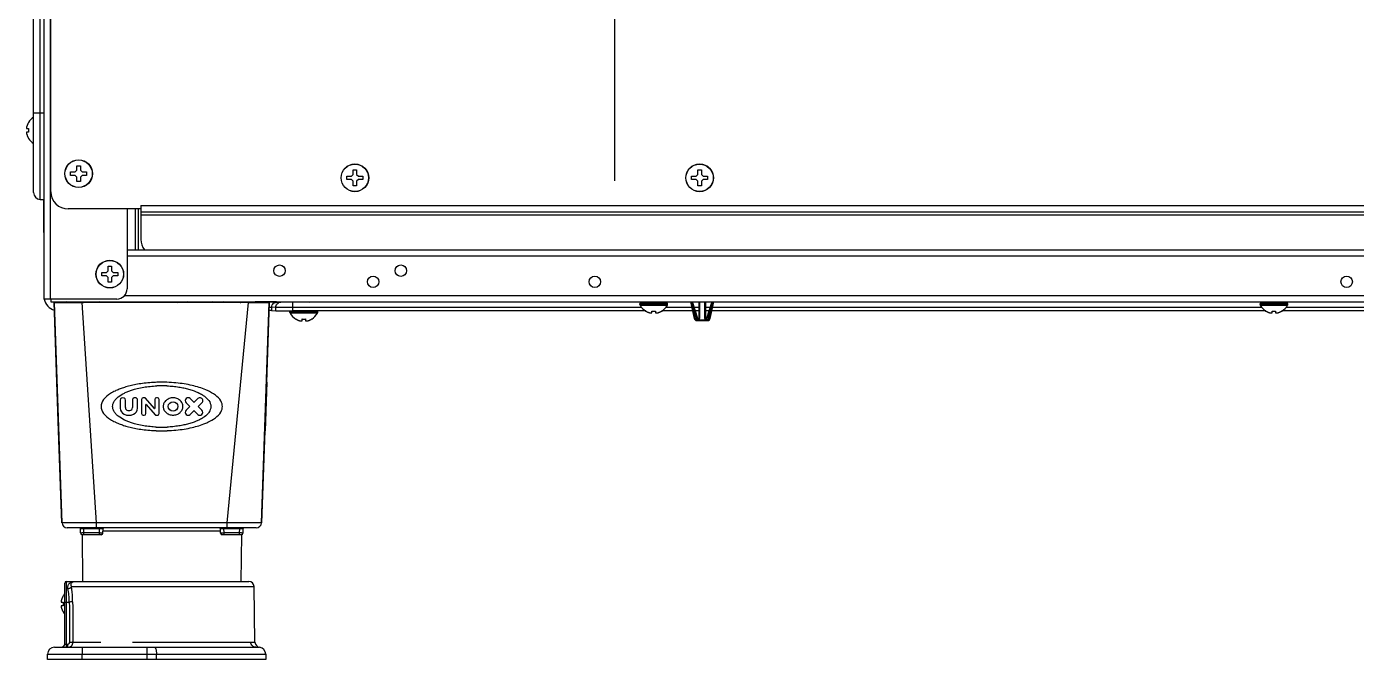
# Model space of a CAD drawing. Header units: millimetres. Extents: x -1538 to 3410, y -1646 to 2016.
# Drawn here: x 2506.9 to 2890.7, y -329.1 to -146.5 of the extents above; entities that cross this region are included whole.
import ezdxf

# ---------------------------------------------------------------- set-up
doc = ezdxf.new("R2010")
doc.units = ezdxf.units.MM
doc.header["$LTSCALE"] = 23.1
doc.layers.get('0').update_dxf_attribs({"linetype": 'CONTINUOUS'})

msp = doc.modelspace()

# ---------------------------------------------------------------- linework, layer by layer
at = {"linetype": 'Continuous'}
for p, q in [((2513.71, 574.36), (2513.71, -225.14)), ((2511.91, 565.09), (2511.91, -225.14)), ((2513.91, -194.14), (2513.91, -4.64)), ((2510.8, -196.39), (2510.8, -41.5)), ((2508.91, -194.39), (2508.91, -43.5)), ((2511.91, -171.44), (2508.91, -171.44)), ((2506.91, -175.94), (2507.46, -175.94)), ((2507.43, -174.14), (2507.46, -174.14)), ((2507.46, -176.94), (2506.91, -176.94)), ((2507.46, -178.74), (2507.43, -178.74)), ((2520.91, -188.44), (2521.41, -187.94)), ((2521.41, -187.94), (2521.41, -186.64)), ((2521.41, -186.64), (2522.41, -186.64)), ((2522.41, -186.64), (2522.41, -187.94)), ((2522.41, -187.94), (2522.91, -188.44)), ((2601.16, -189.14), (2601.16, -187.84)), ((2601.16, -187.84), (2602.16, -187.84)), ((2602.16, -187.84), (2602.16, -189.14)), ((2700.66, -187.84), (2701.66, -187.84)), ((2700.66, -189.14), (2700.66, -187.84)), ((2701.66, -187.84), (2701.66, -189.14)), ((2519.61, -189.44), (2519.61, -188.44)), ((2519.61, -188.44), (2520.91, -188.44)), ((2520.91, -189.44), (2519.61, -189.44)), ((2521.41, -189.94), (2520.91, -189.44)), ((2521.41, -191.24), (2521.41, -189.94)), ((2522.41, -191.24), (2521.41, -191.24)), ((2522.91, -189.44), (2522.41, -189.94)), ((2522.41, -189.94), (2522.41, -191.24)), ((2522.91, -188.44), (2524.21, -188.44)), ((2524.21, -189.44), (2522.91, -189.44)), ((2524.21, -188.44), (2524.21, -189.44)), ((2599.36, -190.64), (2599.36, -189.64)), ((2599.36, -189.64), (2600.66, -189.64)), ((2600.66, -190.64), (2599.36, -190.64)), ((2600.66, -189.64), (2601.16, -189.14)), ((2601.16, -191.14), (2600.66, -190.64)), ((2601.16, -192.44), (2601.16, -191.14)), ((2602.16, -189.14), (2602.66, -189.64)), ((2602.66, -190.64), (2602.16, -191.14)), ((2602.16, -191.14), (2602.16, -192.44)), ((2602.66, -189.64), (2603.96, -189.64)), ((2603.96, -190.64), (2602.66, -190.64)), ((2603.96, -189.64), (2603.96, -190.64)), ((2698.86, -189.64), (2700.16, -189.64)), ((2698.86, -190.64), (2698.86, -189.64)), ((2700.16, -190.64), (2698.86, -190.64)), ((2700.16, -189.64), (2700.66, -189.14)), ((2700.66, -191.14), (2700.16, -190.64)), ((2700.66, -192.44), (2700.66, -191.14)), ((2701.66, -189.14), (2702.16, -189.64)), ((2702.16, -190.64), (2701.66, -191.14)), ((2701.66, -191.14), (2701.66, -192.44)), ((2702.16, -189.64), (2703.46, -189.64)), ((2703.46, -190.64), (2702.16, -190.64)), ((2703.46, -189.64), (2703.46, -190.64)), ((2602.16, -192.44), (2601.16, -192.44)), ((2701.66, -192.44), (2700.66, -192.44)), ((2510.8, -196.39), (2511.86, -196.44)), ((2511.86, -205.94), (2511.86, -196.44)), ((2539.91, -199.14), (2518.91, -199.14)), ((2535.91, -199.14), (2535.91, -222.14)), ((2538.37, -210.94), (2538.37, -199.14)), ((2539.24, -210.94), (2539.24, -199.14)), ((2539.91, -198.14), (2539.91, -207.94)), ((2539.91, -198.14), (3343.91, -198.14)), ((2539.91, -199.94), (3343.91, -199.94)), ((3343.91, -200.94), (2539.91, -200.94)), ((2511.86, -203.94), (2511.91, -203.94)), ((2511.86, -205.94), (2511.91, -205.94)), ((2535.91, -210.94), (3347.91, -210.94)), ((3347.91, -212.74), (2535.91, -212.74)), ((2528.61, -218.44), (2528.61, -217.44)), ((2528.61, -217.44), (2529.91, -217.44)), ((2529.91, -218.44), (2528.61, -218.44)), ((2529.91, -217.44), (2530.41, -216.94)), ((2530.41, -218.94), (2529.91, -218.44)), ((2530.41, -216.94), (2530.41, -215.64)), ((2530.41, -215.64), (2531.41, -215.64)), ((2531.41, -215.64), (2531.41, -216.94)), ((2531.41, -216.94), (2531.91, -217.44)), ((2531.91, -218.44), (2531.41, -218.94)), ((2531.91, -217.44), (2533.21, -217.44)), ((2533.21, -218.44), (2531.91, -218.44)), ((2533.21, -217.44), (2533.21, -218.44)), ((2530.41, -220.24), (2530.41, -218.94)), ((2531.41, -220.24), (2530.41, -220.24)), ((2531.41, -218.94), (2531.41, -220.24)), ((2532.91, -225.14), (2511.91, -225.14)), ((2513.91, -225.14), (2513.91, -225.94)), ((2513.91, -225.94), (3369.91, -225.94)), ((2515.61, -249.14), (2514.81, -226.15)), ((2517.13, -289.7), (2514.91, -226.14)), ((2514.91, -226.14), (2522.91, -226.14)), ((2527.09, -289.7), (2522.91, -226.15)), ((2570.9, -226.15), (2522.91, -226.15)), ((2535.14, -224.14), (3348.68, -224.14)), ((2541.52, -225.94), (2541.31, -226.15)), ((2543.41, -226.15), (2543.41, -225.94)), ((2548.41, -226.15), (2548.41, -225.94)), ((2550.3, -225.94), (2550.5, -226.15)), ((2564.76, -289.7), (2570.9, -226.15)), ((2570.9, -226.14), (2576.91, -226.14)), ((2574.69, -289.7), (2576.91, -226.14)), ((2576.2, -249.14), (2577.01, -226.15)), ((2580.3, -226.04), (2579.3, -225.99)), ((2583.75, -228.57), (2583.75, -226.06)), ((2685.99, -226.06), (2583.75, -226.06)), ((2585.13, -226.03), (2584.98, -225.94)), ((2588.69, -226.03), (2588.83, -225.94)), ((2691.51, -226.14), (2684.31, -226.14)), ((2698.46, -226.06), (2689.82, -226.06)), ((2698.54, -225.94), (2699.57, -230.71)), ((2698.79, -225.94), (2699.81, -230.66)), ((2700.4, -230.85), (2698.87, -225.94)), ((2700.63, -230.77), (2699.13, -225.94)), ((2700.91, -226.06), (2699.17, -226.06)), ((2700.91, -225.94), (2700.91, -230.74)), ((2701.16, -225.94), (2701.16, -230.74)), ((2702.66, -230.74), (2702.66, -225.94)), ((2702.91, -230.74), (2702.91, -225.94)), ((2704.64, -226.06), (2702.91, -226.06)), ((2704.68, -225.94), (2703.18, -230.77)), ((2704.94, -225.94), (2703.42, -230.85)), ((2704, -230.66), (2705.02, -225.94)), ((2704.24, -230.71), (2705.28, -225.94)), ((2864.99, -226.06), (2705.35, -226.06)), ((2870.51, -226.14), (2863.31, -226.14)), ((2899.91, -226.06), (2868.82, -226.06)), ((2576.86, -227.48), (2577.63, -227.48)), ((2577.63, -227.48), (2577.63, -228.48)), ((2578.82, -227.54), (2577.63, -227.48)), ((2577.63, -228.48), (2578.82, -228.54)), ((2578.82, -228.54), (2578.82, -227.54)), ((2582.91, -229.04), (2582.91, -228.84)), ((2590.91, -228.84), (2582.91, -228.84)), ((2590.91, -229.04), (2582.91, -229.04)), ((2590.85, -229.25), (2582.96, -229.25)), ((2684.43, -227.56), (2583.75, -227.56)), ((2685.61, -228.57), (2583.75, -228.57)), ((2590.91, -229.04), (2590.91, -228.84)), ((2691.91, -226.54), (2683.91, -226.54)), ((2683.91, -226.74), (2683.91, -226.54)), ((2691.91, -226.74), (2683.91, -226.74)), ((2691.85, -226.95), (2683.96, -226.95)), ((2685.61, -228.62), (2685.61, -228.59)), ((2687.41, -229.14), (2687.41, -228.59)), ((2688.41, -228.59), (2688.41, -229.14)), ((2699.11, -228.57), (2690.21, -228.57)), ((2690.21, -228.59), (2690.21, -228.62)), ((2698.89, -227.56), (2691.38, -227.56)), ((2691.91, -226.74), (2691.91, -226.54)), ((2700.91, -227.56), (2699.64, -227.56)), ((2700.91, -228.57), (2699.95, -228.57)), ((2704.18, -227.56), (2702.91, -227.56)), ((2703.86, -228.57), (2702.91, -228.57)), ((2864.61, -228.57), (2704.71, -228.57)), ((2863.43, -227.56), (2704.93, -227.56)), ((2870.91, -226.54), (2862.91, -226.54)), ((2862.91, -226.74), (2862.91, -226.54)), ((2870.91, -226.74), (2862.91, -226.74)), ((2870.85, -226.95), (2862.96, -226.95)), ((2864.61, -228.62), (2864.61, -228.59)), ((2866.41, -229.14), (2866.41, -228.59)), ((2867.41, -228.59), (2867.41, -229.14)), ((2900.53, -228.57), (2869.21, -228.57)), ((2869.21, -228.59), (2869.21, -228.62)), ((2900.06, -227.56), (2870.38, -227.56)), ((2870.91, -226.74), (2870.91, -226.54)), ((2584.61, -230.92), (2584.61, -230.89)), ((2586.41, -231.44), (2586.41, -230.89)), ((2587.41, -230.89), (2587.41, -231.44)), ((2589.21, -230.89), (2589.21, -230.92)), ((2699.81, -230.66), (2699.57, -230.71)), ((2700.35, -231.09), (2700.73, -231.09)), ((2700.35, -231.09), (2700.35, -231.34)), ((2700.35, -231.34), (2703.46, -231.34)), ((2700.4, -230.85), (2700.63, -230.77)), ((2700.81, -230.84), (2700.73, -230.84)), ((2700.73, -231.09), (2700.73, -230.84)), ((2700.81, -231.09), (2700.81, -230.84)), ((2700.81, -231.09), (2703.01, -231.09)), ((2701.16, -230.74), (2700.91, -230.74)), ((2702.66, -230.74), (2702.91, -230.74)), ((2703.08, -230.84), (2703.01, -230.84)), ((2703.01, -231.09), (2703.01, -230.84)), ((2703.08, -231.09), (2703.08, -230.84)), ((2703.08, -231.09), (2703.46, -231.09)), ((2703.42, -230.85), (2703.18, -230.77)), ((2703.46, -231.09), (2703.46, -231.34)), ((2704, -230.66), (2704.24, -230.71)), ((2516.1, -263.14), (2515.61, -249.14)), ((2515.71, -249.14), (2515.61, -249.14)), ((2576.2, -249.14), (2575.71, -263.14)), ((2576.2, -249.14), (2576.1, -249.14)), ((2515.95, -256.14), (2515.85, -256.14)), ((2533.94, -254.35), (2533.94, -256.65)), ((2535.42, -256.47), (2535.42, -254.35)), ((2537.45, -254.35), (2537.45, -256.47)), ((2538.93, -256.65), (2538.93, -254.35)), ((2540.07, -254.11), (2540.07, -258.17)), ((2540.87, -253.61), (2540.58, -253.61)), ((2543.8, -256.71), (2541.25, -253.78)), ((2541.34, -258.17), (2541.34, -255.6)), ((2541.41, -255.57), (2543.96, -258.51)), ((2543.88, -254.11), (2543.88, -256.68)), ((2544.64, -253.61), (2544.38, -253.61)), ((2545.14, -258.17), (2545.14, -254.11)), ((2552.92, -255.05), (2553.99, -256.11)), ((2553.99, -256.17), (2552.92, -257.24)), ((2555.18, -254.92), (2554.12, -253.85)), ((2556.31, -253.85), (2555.24, -254.92)), ((2556.44, -256.11), (2557.5, -255.05)), ((2557.5, -257.24), (2556.44, -256.17)), ((2575.86, -256.14), (2575.96, -256.14)), ((2540.58, -258.68), (2540.83, -258.68)), ((2544.34, -258.68), (2544.64, -258.68)), ((2554.12, -258.43), (2555.18, -257.37)), ((2555.24, -257.37), (2556.31, -258.43)), ((2517.03, -289.7), (2516.1, -263.14)), ((2516.1, -263.14), (2516.2, -263.14)), ((2574.79, -289.7), (2575.71, -263.14)), ((2575.61, -263.14), (2575.71, -263.14)), ((2573.19, -291.14), (2518.62, -291.14)), ((2522.43, -292.65), (2522.41, -291.39)), ((2523.41, -291.39), (2523.41, -291.14)), ((2523.43, -292.65), (2523.41, -291.39)), ((2523.41, -291.39), (2527.98, -291.39)), ((2527.09, -291.14), (2527.09, -289.7)), ((2564.76, -289.7), (2527.09, -289.7)), ((2527.93, -292.65), (2527.98, -291.39)), ((2527.98, -291.39), (2527.98, -291.14)), ((2528.93, -292.66), (2528.98, -291.38)), ((2562.88, -292.66), (2562.83, -291.38)), ((2563.83, -291.39), (2563.83, -291.14)), ((2563.83, -291.39), (2568.4, -291.39)), ((2563.88, -292.65), (2563.83, -291.39)), ((2564.76, -291.14), (2564.76, -289.7)), ((2568.38, -292.65), (2568.4, -291.39)), ((2568.4, -291.39), (2568.4, -291.14)), ((2569.38, -292.65), (2569.4, -291.39)), ((2522.92, -293.14), (2523.04, -306.64)), ((2522.92, -293.14), (2523.04, -306.64)), ((2528.43, -293.14), (2522.93, -293.14)), ((2523.43, -293.14), (2523.43, -292.65)), ((2527.93, -292.65), (2523.43, -292.65)), ((2527.93, -293.14), (2527.93, -292.65)), ((2562.86, -292.13), (2528.95, -292.13)), ((2568.88, -293.14), (2563.38, -293.14)), ((2568.38, -292.65), (2563.88, -292.65)), ((2563.88, -293.14), (2563.88, -292.65)), ((2568.38, -293.14), (2568.38, -292.65)), ((2568.89, -293.14), (2568.77, -306.64)), ((2518.41, -325.64), (2518.41, -306.64)), ((2518.41, -306.64), (2571.04, -306.64)), ((2517.43, -310.84), (2517.46, -310.84)), ((2517.91, -324.64), (2517.91, -307.14)), ((2519.82, -308.12), (2572.54, -308.12)), ((2572.82, -324.19), (2572.54, -308.12)), ((2516.91, -312.64), (2517.46, -312.64)), ((2517.46, -313.64), (2516.91, -313.64)), ((2518.41, -312.58), (2519.22, -312.58)), ((2517.46, -315.44), (2517.43, -315.44)), ((2514.93, -325.64), (2573.07, -325.64)), ((2518.41, -324.73), (2518.81, -324.73)), ((2518.81, -325.64), (2518.81, -324.73)), ((2520.27, -324.17), (2528.36, -324.17)), ((2522.93, -325.64), (2522.93, -327.64)), ((2537.46, -324.17), (2571.63, -324.17)), ((2541.57, -325.64), (2541.57, -329.14)), ((2512.91, -329.14), (2512.93, -327.61)), ((2575.91, -329.14), (2512.91, -329.14)), ((2512.93, -327.61), (2522.93, -327.64)), ((2522.91, -329.14), (2522.93, -327.64)), ((2522.93, -327.64), (2575.91, -327.64)), ((2544.38, -329.14), (2544.38, -327.64)), ((2575.91, -327.64), (2575.91, -329.14))]:
    msp.add_line(p, q, dxfattribs=at)
at = {"color": 1}
msp.add_line((2676.56, -91.05), (2676.56, -191.05), dxfattribs=at)
at = {"linetype": 'Continuous'}
for points in [[(2528.98, -291.38), (2528.99, -291.33), (2529.04, -291.23), (2529.13, -291.17), (2529.23, -291.14)], [(2562.58, -291.14), (2562.69, -291.17), (2562.77, -291.23), (2562.82, -291.33), (2562.83, -291.38)]]:
    msp.add_lwpolyline(points, dxfattribs=at)
for centre, radius in [((2521.91, -188.94), 4), ((2521.91, -188.94), 3.95), ((2601.66, -190.14), 4), ((2601.66, -190.14), 3.95), ((2701.16, -190.14), 4), ((2701.16, -190.14), 3.95), ((2530.91, -217.94), 4), ((2530.91, -217.94), 3.95), ((2579.91, -216.94), 1.65), ((2606.91, -220.14), 1.65), ((2614.91, -216.94), 1.65), ((2670.91, -220.14), 1.65), ((2887.91, -220.14), 1.65), ((2549.16, -256.14), 1.37)]:
    msp.add_circle(centre, radius, dxfattribs=at)
for centre, radius, start, end in [((2511.53, -176.64), 4.8, 123.2248, 148.5421), ((2508.85, -175.69), 1.95, 178.0037, 179.0738), ((2508.85, -175.69), 1.95, 179.0741, 180.1995), ((2508.85, -175.69), 1.95, 180.1995, 181.1541), ((2508.85, -175.69), 1.95, 181.1545, 182.3767), ((2508.9, -175.7), 2.01, 172.7256, 174.8598), ((2508.88, -175.7), 1.98, 174.8627, 175.7144), ((2508.86, -175.69), 1.97, 175.714, 176.9766), ((2508.85, -175.69), 1.96, 176.9771, 178.0037), ((2508.86, -175.69), 1.96, 182.3765, 183.2159), ((2508.87, -175.69), 1.97, 183.2167, 184.6016), ((2508.88, -175.69), 1.98, 184.6009, 185.2558), ((2508.9, -175.69), 2.01, 185.2585, 187.2741), ((2511.4, -176.59), 4.64, 163.6036, 165.6824), ((2511.43, -176.6), 4.67, 162.6228, 163.6051), ((2511.45, -176.6), 4.68, 161.535, 162.6227), ((2511.47, -176.61), 4.7, 159.4813, 161.5344), ((2511.48, -176.61), 4.72, 158.9977, 159.4819), ((2511.49, -176.62), 4.72, 157.4524, 158.9975), ((2511.49, -176.62), 4.73, 156.6826, 157.4526), ((2511.5, -176.62), 4.73, 155.4278, 156.6825), ((2511.5, -176.62), 4.74, 154.4598, 155.4278), ((2511.5, -176.62), 4.74, 153.3188, 154.4598), ((2511.51, -176.63), 4.75, 151.9926, 153.3187), ((2511.51, -176.63), 4.75, 151.0316, 151.9926), ((2511.51, -176.63), 4.75, 148.4659, 151.0313), ((2511.21, -176.44), 3.79, 172.4013, 179.9911), ((2511.21, -176.44), 3.79, 180.0089, 187.5987), ((2508.85, -177.19), 1.96, 177.6234, 178.8455), ((2508.85, -177.19), 1.95, 178.8459, 180.9258), ((2508.85, -177.19), 1.95, 180.9261, 181.9964), ((2508.9, -177.2), 2.01, 172.7259, 174.7415), ((2508.88, -177.2), 1.98, 174.7442, 175.3991), ((2508.87, -177.19), 1.97, 175.3984, 176.7833), ((2508.86, -177.19), 1.96, 176.7841, 177.6235), ((2508.85, -177.19), 1.96, 181.9964, 183.0228), ((2508.86, -177.19), 1.97, 183.0233, 184.286), ((2508.88, -177.19), 1.98, 184.2856, 185.1372), ((2508.9, -177.19), 2.01, 185.1401, 187.2744), ((2511.4, -176.3), 4.64, 194.3176, 196.3964), ((2511.43, -176.29), 4.67, 196.3949, 197.3772), ((2511.45, -176.28), 4.68, 197.3773, 198.465), ((2511.47, -176.28), 4.7, 198.4656, 200.5187), ((2511.48, -176.27), 4.72, 200.5181, 201.0023), ((2511.49, -176.27), 4.72, 201.0025, 202.5476), ((2511.49, -176.27), 4.73, 202.5474, 203.3174), ((2511.5, -176.27), 4.73, 203.3175, 204.5722), ((2511.5, -176.26), 4.74, 204.5722, 205.5402), ((2511.5, -176.26), 4.74, 205.5402, 206.6812), ((2511.51, -176.26), 4.75, 206.6813, 208.0074), ((2511.51, -176.26), 4.75, 208.0074, 208.9684), ((2511.51, -176.26), 4.75, 208.9687, 211.5341), ((2511.53, -176.24), 4.8, 211.4579, 236.7752), ((2510.91, -194.39), 2, 180, 267), ((2518.91, -194.14), 5, 180, 270), ((2544.91, -207.94), 5, 180, 216.9086), ((2532.91, -222.14), 3, 270, 0), ((2518.31, -226.34), 0.4, 90, 150), ((2518.91, -225.54), 0.6, 270, 317.8047), ((2523.31, -225.54), 0.6, 222.1953, 270), ((2528.01, -226.34), 0.4, 29.4765, 90), ((2553.31, -226.34), 0.4, 90, 150.5235), ((2560.51, -226.34), 0.4, 29.4765, 90), ((2563.81, -226.34), 0.4, 90, 150.5235), ((2568.51, -225.54), 0.6, 270, 317.8047), ((2572.91, -225.54), 0.6, 222.1953, 270), ((2579.09, -227.47), 6.38, 166.1537, 167.9797), ((2684.31, -226.54), 0.4, 90, 180), ((2685.71, -225.54), 0.6, 270, 317.8047), ((2690.11, -225.54), 0.6, 222.1953, 270), ((2691.51, -226.54), 0.4, 0, 90), ((2863.31, -226.54), 0.4, 90, 180), ((2864.71, -225.54), 0.6, 270, 317.8047), ((2869.11, -225.54), 0.6, 222.1953, 270), ((2870.51, -226.54), 0.4, 0, 90), ((2583.31, -228.84), 0.4, 137.1881, 180), ((2583.31, -229.04), 0.4, 180, 210.3012), ((2587.11, -226.82), 4.8, 210.3012, 238.6273), ((2587.11, -226.82), 4.8, 210.3012, 238.6273), ((2586.71, -226.82), 4.8, 301.3727, 329.6988), ((2586.71, -226.82), 4.8, 301.3727, 329.6988), ((2590.51, -228.84), 0.4, 0, 42.6167), ((2590.51, -229.04), 0.4, 329.6988, 0), ((2684.31, -226.74), 0.4, 180, 210.3012), ((2688.11, -224.52), 4.8, 210.3012, 238.6273), ((2688.11, -224.52), 4.8, 210.3012, 238.6273), ((2688.09, -224.54), 4.75, 238.4659, 241.0313), ((2688.09, -224.54), 4.75, 241.0316, 241.9926), ((2688.09, -224.54), 4.75, 241.9926, 243.3187), ((2688.09, -224.55), 4.74, 243.3188, 244.4598), ((2688.09, -224.55), 4.74, 244.4598, 245.4278), ((2688.08, -224.55), 4.73, 245.4278, 246.6825), ((2688.08, -224.56), 4.73, 246.6826, 247.4526), ((2688.08, -224.56), 4.72, 247.4524, 248.9975), ((2688.08, -224.57), 4.72, 248.9977, 249.4819), ((2688.07, -224.58), 4.7, 249.4813, 251.5344), ((2688.07, -224.6), 4.68, 251.535, 252.6227), ((2688.06, -224.62), 4.67, 252.6228, 253.6051), ((2688.05, -224.65), 4.64, 253.6036, 255.6824), ((2687.16, -227.15), 2.01, 262.7259, 264.7415), ((2687.16, -227.17), 1.98, 264.7442, 265.3991), ((2687.16, -227.18), 1.97, 265.3984, 266.7833), ((2687.16, -227.19), 1.96, 266.7841, 267.6235), ((2687.16, -227.2), 1.96, 267.6234, 268.8455), ((2687.16, -227.2), 1.95, 268.8459, 270.9258), ((2687.16, -227.2), 1.95, 270.9261, 271.9964), ((2687.16, -227.2), 1.96, 271.9964, 273.0228), ((2687.16, -227.19), 1.97, 273.0233, 274.286), ((2687.15, -227.17), 1.98, 274.2856, 275.1372), ((2687.15, -227.15), 2.01, 275.1401, 277.2744), ((2687.91, -224.84), 3.78, 262.3953, 277.6047), ((2688.66, -227.15), 2.01, 262.7256, 264.8598), ((2688.66, -227.17), 1.98, 264.8627, 265.7144), ((2688.66, -227.19), 1.97, 265.714, 266.9766), ((2688.66, -227.2), 1.96, 266.9771, 268.0037), ((2688.66, -227.2), 1.95, 268.0037, 269.0738), ((2688.66, -227.2), 1.95, 269.0741, 270.1995), ((2688.66, -227.2), 1.95, 270.1995, 271.1541), ((2688.66, -227.2), 1.95, 271.1545, 272.3767), ((2688.66, -227.19), 1.96, 272.3765, 273.2159), ((2688.66, -227.18), 1.97, 273.2167, 274.6016), ((2688.65, -227.17), 1.98, 274.6009, 275.2558), ((2688.65, -227.15), 2.01, 275.2585, 277.2741), ((2687.76, -224.65), 4.64, 284.3176, 286.3964), ((2687.75, -224.62), 4.67, 286.3949, 287.3772), ((2687.75, -224.6), 4.68, 287.3773, 288.465), ((2687.74, -224.58), 4.7, 288.4656, 290.5187), ((2687.74, -224.57), 4.72, 290.5181, 291.0023), ((2687.73, -224.56), 4.72, 291.0025, 292.5476), ((2687.73, -224.56), 4.73, 292.5474, 293.3174), ((2687.73, -224.55), 4.73, 293.3175, 294.5722), ((2687.73, -224.55), 4.74, 294.5722, 295.5402), ((2687.72, -224.55), 4.74, 295.5402, 296.6812), ((2687.72, -224.54), 4.75, 296.6813, 298.0074), ((2687.72, -224.54), 4.75, 298.0074, 298.9684), ((2687.72, -224.54), 4.75, 298.9687, 301.5341), ((2687.71, -224.52), 4.8, 301.3727, 329.6988), ((2687.71, -224.52), 4.8, 301.3727, 329.6988), ((2691.51, -226.74), 0.4, 329.6988, 0), ((2863.31, -226.74), 0.4, 180, 210.3012), ((2867.11, -224.52), 4.8, 210.3012, 238.6273), ((2867.11, -224.52), 4.8, 210.3012, 238.6273), ((2867.09, -224.54), 4.75, 238.4659, 241.0313), ((2867.09, -224.54), 4.75, 241.0316, 241.9926), ((2867.09, -224.54), 4.75, 241.9926, 243.3187), ((2867.09, -224.55), 4.74, 243.3188, 244.4598), ((2867.09, -224.55), 4.74, 244.4598, 245.4278), ((2867.08, -224.55), 4.73, 245.4278, 246.6825), ((2867.08, -224.56), 4.73, 246.6826, 247.4526), ((2867.08, -224.56), 4.72, 247.4524, 248.9975), ((2867.08, -224.57), 4.72, 248.9977, 249.4819), ((2867.07, -224.58), 4.7, 249.4813, 251.5344), ((2867.07, -224.6), 4.68, 251.535, 252.6227), ((2867.06, -224.62), 4.67, 252.6228, 253.6051), ((2867.05, -224.65), 4.64, 253.6036, 255.6824), ((2866.16, -227.15), 2.01, 262.7259, 264.7415), ((2866.16, -227.17), 1.98, 264.7442, 265.3991), ((2866.16, -227.18), 1.97, 265.3984, 266.7833), ((2866.16, -227.19), 1.96, 266.7841, 267.6235), ((2866.16, -227.2), 1.96, 267.6234, 268.8455), ((2866.16, -227.2), 1.95, 268.8459, 270.9258), ((2866.16, -227.2), 1.95, 270.9261, 271.9964), ((2866.16, -227.2), 1.96, 271.9964, 273.0228), ((2866.16, -227.19), 1.97, 273.0233, 274.286), ((2866.15, -227.17), 1.98, 274.2856, 275.1372), ((2866.15, -227.15), 2.01, 275.1401, 277.2744), ((2866.91, -224.84), 3.78, 262.3953, 277.6047), ((2867.66, -227.15), 2.01, 262.7256, 264.8598), ((2867.66, -227.17), 1.98, 264.8627, 265.7144), ((2867.66, -227.19), 1.97, 265.714, 266.9766), ((2867.66, -227.2), 1.96, 266.9771, 268.0037), ((2867.66, -227.2), 1.95, 268.0037, 269.0738), ((2867.66, -227.2), 1.95, 269.0741, 270.1995), ((2867.66, -227.2), 1.95, 270.1995, 271.1541), ((2867.66, -227.2), 1.95, 271.1545, 272.3767), ((2867.66, -227.19), 1.96, 272.3765, 273.2159), ((2867.66, -227.18), 1.97, 273.2167, 274.6016), ((2867.65, -227.17), 1.98, 274.6009, 275.2558), ((2867.65, -227.15), 2.01, 275.2585, 277.2741), ((2866.76, -224.65), 4.64, 284.3176, 286.3964), ((2866.75, -224.62), 4.67, 286.3949, 287.3772), ((2866.75, -224.6), 4.68, 287.3773, 288.465), ((2866.74, -224.58), 4.7, 288.4656, 290.5187), ((2866.74, -224.57), 4.72, 290.5181, 291.0023), ((2866.73, -224.56), 4.72, 291.0025, 292.5476), ((2866.73, -224.56), 4.73, 292.5474, 293.3174), ((2866.73, -224.55), 4.73, 293.3175, 294.5722), ((2866.73, -224.55), 4.74, 294.5722, 295.5402), ((2866.72, -224.55), 4.74, 295.5402, 296.6812), ((2866.72, -224.54), 4.75, 296.6813, 298.0074), ((2866.72, -224.54), 4.75, 298.0074, 298.9684), ((2866.72, -224.54), 4.75, 298.9687, 301.5341), ((2866.71, -224.52), 4.8, 301.3727, 329.6988), ((2866.71, -224.52), 4.8, 301.3727, 329.6988), ((2870.51, -226.74), 0.4, 329.6988, 0), ((2587.09, -226.84), 4.75, 238.4659, 241.0313), ((2587.09, -226.84), 4.75, 241.0316, 241.9926), ((2587.09, -226.84), 4.75, 241.9926, 243.3187), ((2587.09, -226.85), 4.74, 243.3188, 244.4598), ((2587.09, -226.85), 4.74, 244.4598, 245.4278), ((2587.08, -226.85), 4.73, 245.4278, 246.6825), ((2587.08, -226.86), 4.73, 246.6826, 247.4526), ((2587.08, -226.86), 4.72, 247.4524, 248.9975), ((2587.08, -226.87), 4.72, 248.9977, 249.4819), ((2587.07, -226.88), 4.7, 249.4813, 251.5344), ((2587.07, -226.9), 4.68, 251.535, 252.6227), ((2587.06, -226.92), 4.67, 252.6228, 253.6051), ((2587.05, -226.95), 4.64, 253.6036, 255.6824), ((2586.16, -229.45), 2.01, 262.7259, 264.7415), ((2586.16, -229.47), 1.98, 264.7442, 265.3991), ((2586.16, -229.48), 1.97, 265.3984, 266.7833), ((2586.16, -229.49), 1.96, 266.7841, 267.6235), ((2586.16, -229.5), 1.96, 267.6234, 268.8455), ((2586.16, -229.5), 1.95, 268.8459, 270.9258), ((2586.16, -229.5), 1.95, 270.9261, 271.9964), ((2586.16, -229.5), 1.96, 271.9964, 273.0228), ((2586.16, -229.49), 1.97, 273.0233, 274.286), ((2586.15, -229.47), 1.98, 274.2856, 275.1372), ((2586.15, -229.45), 2.01, 275.1401, 277.2744), ((2586.91, -227.14), 3.78, 262.3953, 277.6047), ((2587.66, -229.45), 2.01, 262.7256, 264.8598), ((2587.66, -229.47), 1.98, 264.8627, 265.7144), ((2587.66, -229.49), 1.97, 265.714, 266.9766), ((2587.66, -229.5), 1.96, 266.9771, 268.0037), ((2587.66, -229.5), 1.95, 268.0037, 269.0738), ((2587.66, -229.5), 1.95, 269.0741, 270.1995), ((2587.66, -229.5), 1.95, 270.1995, 271.1541), ((2587.66, -229.5), 1.95, 271.1545, 272.3767), ((2587.66, -229.49), 1.96, 272.3765, 273.2159), ((2587.66, -229.48), 1.97, 273.2167, 274.6016), ((2587.65, -229.47), 1.98, 274.6009, 275.2558), ((2587.65, -229.45), 2.01, 275.2585, 277.2741), ((2586.76, -226.95), 4.64, 284.3176, 286.3964), ((2586.75, -226.92), 4.67, 286.3949, 287.3772), ((2586.75, -226.9), 4.68, 287.3773, 288.465), ((2586.74, -226.88), 4.7, 288.4656, 290.5187), ((2586.74, -226.87), 4.72, 290.5181, 291.0023), ((2586.73, -226.86), 4.72, 291.0025, 292.5476), ((2586.73, -226.86), 4.73, 292.5474, 293.3174), ((2586.73, -226.85), 4.73, 293.3175, 294.5722), ((2586.73, -226.85), 4.74, 294.5722, 295.5402), ((2586.72, -226.85), 4.74, 295.5402, 296.6812), ((2586.72, -226.84), 4.75, 296.6813, 298.0074), ((2586.72, -226.84), 4.75, 298.0074, 298.9684), ((2586.72, -226.84), 4.75, 298.9687, 301.5341), ((2700.35, -230.54), 0.8, 192.2251, 270), ((2700.35, -230.54), 0.55, 192.2251, 270), ((2700.73, -230.74), 0.35, 197.2709, 270), ((2700.73, -230.74), 0.1, 197.2709, 270), ((2700.81, -230.74), 0.35, 270, 0), ((2700.81, -230.74), 0.1, 270, 0), ((2703.01, -230.74), 0.35, 180, 270), ((2703.01, -230.74), 0.1, 180, 270), ((2703.08, -230.74), 0.1, 270, 342.7291), ((2703.08, -230.74), 0.35, 270, 342.7291), ((2703.46, -230.54), 0.55, 270, 347.7749), ((2703.46, -230.54), 0.8, 270, 347.7749), ((2545.91, -292.92), 43.78, 88.1051, 91.9045), ((2545.9, -283.75), 33.58, 87.5041, 92.4884), ((2534.68, -254.35), 0.74, 0, 180.0001), ((2535.84, -256.65), 1.9, 180, 246.4218), ((2536.26, -256.47), 0.846, 180, 262.3377), ((2536.6, -256.47), 0.846, 277.6627, 360), ((2538.19, -254.35), 0.74, 0, 180), ((2537.02, -256.65), 1.9, 293.5782, 360), ((2540.58, -254.11), 0.508, 90, 180), ((2540.87, -254.11), 0.508, 41, 90), ((2541.38, -255.6), 0.0423, 41, 180), ((2543.83, -256.68), 0.0423, 220.9989, 360), ((2544.38, -254.11), 0.508, 90, 180), ((2544.64, -254.11), 0.508, 0, 90), ((2553.52, -254.45), 0.846, 45, 225), ((2553.96, -256.14), 0.0423, 315, 44.9987), ((2555.21, -254.89), 0.0423, 225, 315), ((2556.9, -254.45), 0.846, 315, 135.0003), ((2556.47, -256.14), 0.0423, 135, 224.9987), ((2536.43, -255.3), 3.38, 246.4218, 293.5782), ((2536.43, -255.21), 2.11, 262.3377, 277.6624), ((2540.58, -258.17), 0.508, 180.0003, 270), ((2540.83, -258.17), 0.508, 270, 360), ((2544.34, -258.17), 0.508, 221, 270), ((2544.64, -258.17), 0.508, 270, 0.0001), ((2553.52, -257.84), 0.846, 135, 315), ((2555.21, -257.4), 0.0423, 45, 135), ((2556.9, -257.84), 0.846, 225.0006, 45), ((2545.91, -219.39), 43.76, 267.9356, 272.0555), ((2545.9, -228.56), 33.57, 267.3327, 272.6739), ((2518.62, -289.64), 1.5, 182, 269.9994), ((2521.92, -292.14), 1, 62.1385, 90), ((2522.16, -291.39), 0.25, 1.0003, 90.0181), ((2569.65, -291.39), 0.25, 89.9879, 178.9997), ((2569.9, -292.14), 1, 90, 117.8615), ((2573.19, -289.64), 1.5, 270.0006, 358), ((2522.93, -292.64), 0.5, 181, 269.998), ((2528.43, -292.64), 0.5, 270, 357.587), ((2563.38, -292.64), 0.5, 182.4136, 270), ((2568.88, -292.64), 0.5, 270.0028, 359), ((2518.41, -307.14), 0.5, 90, 180), ((2520.7, -307.65), 1, 107.0886, 112.7773), ((2571.04, -308.14), 1.5, 1, 90), ((2521.51, -313.33), 4.75, 148.4659, 151.0313), ((2521.53, -313.34), 4.8, 139.2086, 148.5421), ((2518.85, -312.39), 1.95, 178.0037, 179.0738), ((2518.85, -312.39), 1.95, 179.0741, 180.1995), ((2518.85, -312.39), 1.95, 180.1995, 181.1541), ((2518.85, -312.39), 1.95, 181.1545, 182.3767), ((2518.85, -313.89), 1.96, 177.6234, 178.8455), ((2518.85, -313.89), 1.95, 178.8459, 180.9258), ((2518.85, -313.89), 1.95, 180.9261, 181.9964), ((2518.9, -312.4), 2.01, 172.7256, 174.8598), ((2518.88, -312.4), 1.98, 174.8627, 175.7144), ((2518.86, -312.39), 1.97, 175.714, 176.9766), ((2518.85, -312.39), 1.96, 176.9771, 178.0037), ((2518.86, -312.39), 1.96, 182.3765, 183.2159), ((2518.87, -312.39), 1.97, 183.2167, 184.6016), ((2518.88, -312.39), 1.98, 184.6009, 185.2558), ((2518.9, -312.39), 2.01, 185.2585, 187.2741), ((2518.9, -313.9), 2.01, 172.7259, 174.7415), ((2518.88, -313.9), 1.98, 174.7442, 175.3991), ((2518.87, -313.89), 1.97, 175.3984, 176.7833), ((2518.86, -313.89), 1.96, 176.7841, 177.6235), ((2518.85, -313.89), 1.96, 181.9964, 183.0228), ((2518.86, -313.89), 1.97, 183.0233, 184.286), ((2518.88, -313.89), 1.98, 184.2856, 185.1372), ((2518.9, -313.89), 2.01, 185.1401, 187.2744), ((2521.4, -313.29), 4.64, 163.6036, 165.6824), ((2521.4, -313), 4.64, 194.3176, 196.3964), ((2521.43, -313.3), 4.67, 162.6228, 163.6051), ((2521.43, -312.99), 4.67, 196.3949, 197.3772), ((2521.45, -313.3), 4.68, 161.535, 162.6227), ((2521.45, -312.98), 4.68, 197.3773, 198.465), ((2521.47, -313.31), 4.7, 159.4813, 161.5344), ((2521.47, -312.98), 4.7, 198.4656, 200.5187), ((2521.48, -313.31), 4.72, 158.9977, 159.4819), ((2521.48, -312.97), 4.72, 200.5181, 201.0023), ((2521.49, -313.32), 4.72, 157.4524, 158.9975), ((2521.49, -312.97), 4.72, 201.0025, 202.5476), ((2521.49, -313.32), 4.73, 156.6826, 157.4526), ((2521.5, -313.32), 4.73, 155.4278, 156.6825), ((2521.5, -313.32), 4.74, 154.4598, 155.4278), ((2521.5, -313.32), 4.74, 153.3188, 154.4598), ((2521.51, -313.33), 4.75, 151.9926, 153.3187), ((2521.51, -313.33), 4.75, 151.0316, 151.9926), ((2521.21, -313.14), 3.79, 172.4013, 179.9911), ((2521.21, -313.14), 3.79, 180.0089, 187.5987), ((6112.5, -289.69), 3593.35, 180.36486, 180.55083), ((6231.98, -291.97), 3711.85, 180.31694, 180.49696), ((2521.49, -312.97), 4.73, 202.5474, 203.3174), ((2521.5, -312.97), 4.73, 203.3175, 204.5722), ((2521.5, -312.96), 4.74, 204.5722, 205.5402), ((2521.5, -312.96), 4.74, 205.5402, 206.6812), ((2521.51, -312.96), 4.75, 206.6813, 208.0074), ((2521.51, -312.96), 4.75, 208.0074, 208.9684), ((2521.51, -312.96), 4.75, 208.9687, 211.5341), ((2521.53, -312.94), 4.8, 211.4579, 220.7914), ((2514.93, -327.64), 2, 90, 179), ((2516.91, -324.64), 1, 270, 0), ((2574.32, -324.17), 1.5, 181, 263.2171), ((2573.91, -327.64), 2, 0, 83.217)]:
    msp.add_arc(centre, radius, start, end, dxfattribs=at)
for centre, major_axis, ratio, start_param, end_param in [((2515.91, -224.44), (-2.83, -2.83), 0.999924, 5.670224, 6.83049), ((2572.71, -228.49), (5, 0), 0.008727, 6.457718, 6.873537), ((2583.75, -228.53), (5, 0), 0.008727, -2.96706, -1.570796)]:
    msp.add_ellipse(centre, major_axis=major_axis, ratio=ratio, start_param=start_param, end_param=end_param, dxfattribs=at)
for points in [[(2544.56, -226.14), (2544.59, -226.07), (2544.63, -226), (2544.68, -225.94)], [(2547.13, -225.94), (2547.18, -226), (2547.22, -226.07), (2547.26, -226.15)]]:
    msp.add_open_spline(points, degree=3, dxfattribs=at)
for points, knots in [([(2545.15, -226.14), (2545.18, -226.14), (2545.21, -226.09), (2545.23, -226.03), (2545.25, -225.98), (2545.25, -225.95)], [0, 0, 0, 0, 0.33456, 0.62765, 1, 1, 1, 1]), ([(2546.66, -226.14), (2546.64, -226.14), (2546.6, -226.09), (2546.58, -226.03), (2546.57, -225.98), (2546.56, -225.95)], [0, 0, 0, 0, 0.334542, 0.627638, 1, 1, 1, 1]), ([(2579.3, -225.99), (2578.93, -225.98), (2576.79, -225.95), (2574.66, -225.94), (2572.9, -225.94)], [0, 0, 0, 0, 0.175392, 1, 1, 1, 1]), ([(2577.63, -227.48), (2577.63, -227.26), (2577.74, -226.83), (2578.28, -226.19), (2578.91, -225.98), (2579.3, -225.99)], [0, 0, 0, 0, 0.265871, 0.521843, 1, 1, 1, 1]), ([(2578.82, -227.54), (2578.82, -227.15), (2579.13, -226.36), (2579.92, -226.04), (2580.3, -226.04)], [0, 0, 0, 0, 0.502695, 1, 1, 1, 1]), ([(2583.75, -226.06), (2583, -226.06), (2581.99, -226.06), (2580.84, -226.05), (2580.44, -226.04), (2580.3, -226.04)], [0, 0, 0, 0, 0.652638, 0.879334, 1, 1, 1, 1]), ([(2583.75, -227.56), (2582.68, -227.56), (2581.23, -227.56), (2579.59, -227.55), (2579.02, -227.54), (2578.82, -227.54)], [0, 0, 0, 0, 0.652674, 0.879357, 1, 1, 1, 1]), ([(2544.46, -249.17), (2543.96, -249.18), (2542.75, -249.25), (2540.89, -249.42), (2539.24, -249.66), (2538.02, -249.89), (2537.16, -250.08), (2536.34, -250.28), (2535.66, -250.47), (2535.25, -250.59), (2535.12, -250.63)], [0, 0, 0, 0, 0.157659, 0.382572, 0.58963, 0.685921, 0.777243, 0.866283, 0.955457, 1, 1, 1, 1]), ([(2556.69, -250.63), (2556.02, -250.42), (2553.82, -249.84), (2550.7, -249.35), (2548.24, -249.2), (2547.36, -249.17)], [0, 0, 0, 0, 0.222615, 0.719095, 1, 1, 1, 1]), ([(2532.68, -251.56), (2532.6, -251.6), (2532.06, -251.85), (2530.76, -252.56), (2529.08, -253.87), (2528.41, -255.45), (2528.41, -256.14)], [0, 0, 0, 0, 0.04125, 0.275012, 0.678544, 1, 1, 1, 1]), ([(2532.66, -254.01), (2532.87, -253.77), (2533.63, -253.08), (2534.51, -252.56), (2535.13, -252.25)], [0, 0, 0, 0, 0.313765, 1, 1, 1, 1]), ([(2535.12, -250.63), (2534.72, -250.76), (2533.9, -251.04), (2533.09, -251.37), (2532.68, -251.56)], [0, 0, 0, 0, 0.48085, 1, 1, 1, 1]), ([(2535.13, -252.25), (2535.3, -252.17), (2536.48, -251.62), (2538.95, -250.84), (2541.93, -250.36), (2543.82, -250.22), (2544.45, -250.19)], [0, 0, 0, 0, 0.057408, 0.407118, 0.80488, 1, 1, 1, 1]), ([(2547.37, -250.19), (2547.68, -250.21), (2548.56, -250.26), (2549.97, -250.4), (2551.31, -250.6), (2552.3, -250.8), (2552.99, -250.96), (2553.66, -251.13), (2554.54, -251.39), (2555.55, -251.74), (2556.33, -252.08), (2556.68, -252.25)], [0, 0, 0, 0, 0.096488, 0.276509, 0.442355, 0.519536, 0.592779, 0.664239, 0.735865, 0.878106, 1, 1, 1, 1]), ([(2556.68, -252.25), (2556.73, -252.28), (2557.15, -252.49), (2558.02, -252.99), (2558.79, -253.59), (2559.15, -254)], [0, 0, 0, 0, 0.051563, 0.465079, 1, 1, 1, 1]), ([(2559.13, -251.56), (2558.95, -251.47), (2558.15, -251.13), (2557.33, -250.83), (2556.69, -250.63)], [0, 0, 0, 0, 0.227638, 1, 1, 1, 1]), ([(2563.41, -256.14), (2563.41, -255.88), (2563.33, -255.32), (2562.78, -254.1), (2561.35, -252.72), (2559.92, -251.92), (2559.13, -251.56)], [0, 0, 0, 0, 0.1198, 0.254861, 0.60223, 1, 1, 1, 1]), ([(2528.41, -256.14), (2528.41, -256.84), (2529.08, -258.42), (2530.76, -259.72), (2532.03, -260.42), (2532.55, -260.67), (2532.6, -260.69)], [0, 0, 0, 0, 0.325823, 0.734844, 0.971786, 1, 1, 1, 1]), ([(2531.73, -256.14), (2531.73, -255.92), (2531.79, -255.44), (2532.1, -254.7), (2532.44, -254.25), (2532.66, -254.01)], [0, 0, 0, 0, 0.282762, 0.599317, 1, 1, 1, 1]), ([(2532.62, -258.24), (2532.42, -258.01), (2532.1, -257.57), (2531.79, -256.84), (2531.73, -256.37), (2531.73, -256.14)], [0, 0, 0, 0, 0.386646, 0.710619, 1, 1, 1, 1]), ([(2547.4, -254.18), (2547.31, -254.24), (2546.95, -254.52), (2546.46, -255.14), (2546.31, -255.82), (2546.31, -256.14)], [0, 0, 0, 0, 0.13782, 0.577461, 1, 1, 1, 1]), ([(2546.31, -256.14), (2546.31, -256.47), (2546.46, -257.14), (2546.96, -257.78), (2547.33, -258.06), (2547.43, -258.13)], [0, 0, 0, 0, 0.414827, 0.846454, 1, 1, 1, 1]), ([(2552.02, -256.14), (2552.02, -255.82), (2551.86, -255.14), (2551.21, -254.31), (2550.27, -253.77), (2549.16, -253.58), (2548.17, -253.75), (2547.61, -254.04), (2547.4, -254.18)], [0, 0, 0, 0, 0.162094, 0.330751, 0.508275, 0.691811, 0.875347, 1, 1, 1, 1]), ([(2547.43, -258.13), (2547.63, -258.26), (2548.18, -258.54), (2549.16, -258.7), (2550.27, -258.51), (2551.21, -257.97), (2551.86, -257.14), (2552.02, -256.47), (2552.02, -256.14)], [0, 0, 0, 0, 0.11837, 0.303224, 0.488077, 0.666875, 0.836743, 1, 1, 1, 1]), ([(2559.15, -254), (2559.28, -254.14), (2559.77, -254.76), (2560.09, -255.55), (2560.09, -256.14)], [0, 0, 0, 0, 0.241033, 1, 1, 1, 1]), ([(2560.09, -256.14), (2560.09, -256.74), (2559.78, -257.5), (2559.3, -258.12), (2559.19, -258.24)], [0, 0, 0, 0, 0.777282, 1, 1, 1, 1]), ([(2559.21, -260.69), (2559.97, -260.34), (2561.38, -259.55), (2562.78, -258.19), (2563.33, -256.97), (2563.41, -256.41), (2563.41, -256.14)], [0, 0, 0, 0, 0.38951, 0.741645, 0.87856, 1, 1, 1, 1]), ([(2532.6, -260.69), (2533.04, -260.9), (2533.9, -261.25), (2534.78, -261.55), (2535.22, -261.69)], [0, 0, 0, 0, 0.515491, 1, 1, 1, 1]), ([(2535.2, -260.07), (2534.55, -259.75), (2533.64, -259.22), (2532.85, -258.49), (2532.62, -258.24)], [0, 0, 0, 0, 0.682017, 1, 1, 1, 1]), ([(2544.34, -262.09), (2543.75, -262.06), (2541.9, -261.92), (2538.95, -261.45), (2536.51, -260.67), (2535.34, -260.14), (2535.2, -260.07)], [0, 0, 0, 0, 0.187834, 0.593214, 0.949621, 1, 1, 1, 1]), ([(2556.61, -260.07), (2556.28, -260.23), (2555.53, -260.55), (2554.54, -260.9), (2553.66, -261.16), (2552.99, -261.33), (2552.3, -261.49), (2551.31, -261.68), (2549.97, -261.89), (2548.59, -262.03), (2547.74, -262.08), (2547.47, -262.09)], [0, 0, 0, 0, 0.116158, 0.261112, 0.334104, 0.406927, 0.481566, 0.560219, 0.729227, 0.912681, 1, 1, 1, 1]), ([(2556.6, -261.69), (2557.27, -261.48), (2558.15, -261.16), (2559, -260.79), (2559.21, -260.69)], [0, 0, 0, 0, 0.755976, 1, 1, 1, 1]), ([(2559.19, -258.24), (2558.82, -258.67), (2558.04, -259.28), (2557.12, -259.81), (2556.68, -260.03), (2556.61, -260.07)], [0, 0, 0, 0, 0.530253, 0.926618, 1, 1, 1, 1]), ([(2535.22, -261.69), (2535.32, -261.72), (2535.69, -261.83), (2536.34, -262.01), (2537.16, -262.21), (2538.02, -262.4), (2539.24, -262.63), (2540.89, -262.87), (2542.71, -263.04), (2543.88, -263.1), (2544.33, -263.12)], [0, 0, 0, 0, 0.034698, 0.126018, 0.217202, 0.310723, 0.409331, 0.621374, 0.851702, 1, 1, 1, 1]), ([(2547.48, -263.12), (2548.33, -263.08), (2550.74, -262.93), (2553.79, -262.46), (2555.96, -261.88), (2556.6, -261.69)], [0, 0, 0, 0, 0.274518, 0.782934, 1, 1, 1, 1]), ([(2527.09, -289.7), (2526.44, -289.7), (2525.17, -289.71), (2523.6, -289.72), (2522.41, -289.73), (2521.57, -289.73), (2520.79, -289.74), (2520.06, -289.74), (2519.41, -289.74), (2518.83, -289.73), (2518.33, -289.73), (2517.96, -289.73), (2517.72, -289.72), (2517.56, -289.72), (2517.43, -289.72), (2517.32, -289.71), (2517.24, -289.71), (2517.19, -289.71), (2517.15, -289.7), (2517.14, -289.7), (2517.13, -289.7), (2517.13, -289.7), (2517.13, -289.7)], [0, 0, 0, 0, 0.195067, 0.38264, 0.471356, 0.555533, 0.634356, 0.707062, 0.772954, 0.831391, 0.881816, 0.923744, 0.941396, 0.956778, 0.96986, 0.980612, 0.989005, 0.995025, 0.997143, 0.99867, 0.999609, 1, 1, 1, 1]), ([(2522.41, -291.39), (2522.41, -291.39), (2522.41, -291.39), (2522.42, -291.39), (2522.42, -291.39), (2522.43, -291.39), (2522.46, -291.39), (2522.49, -291.39), (2522.53, -291.39), (2522.58, -291.39), (2522.64, -291.39), (2522.73, -291.39), (2522.86, -291.39), (2523.03, -291.39), (2523.22, -291.39), (2523.35, -291.39), (2523.41, -291.39)], [0, 0, 0, 0, 0.001219, 0.00484, 0.010853, 0.01924, 0.04306, 0.076124, 0.118082, 0.168511, 0.226974, 0.292898, 0.444396, 0.617263, 0.805072, 1, 1, 1, 1]), ([(2527.98, -291.39), (2528.05, -291.39), (2528.17, -291.39), (2528.36, -291.39), (2528.53, -291.38), (2528.66, -291.38), (2528.75, -291.38), (2528.81, -291.38), (2528.86, -291.38), (2528.9, -291.38), (2528.94, -291.38), (2528.96, -291.38), (2528.97, -291.38), (2528.98, -291.38), (2528.98, -291.38), (2528.98, -291.38), (2528.98, -291.38)], [0, 0, 0, 0, 0.194885, 0.382595, 0.555446, 0.707005, 0.772954, 0.831429, 0.881903, 0.92389, 0.956944, 0.980791, 0.989189, 0.995199, 0.998799, 1, 1, 1, 1]), ([(2562.83, -291.38), (2562.83, -291.38), (2562.83, -291.38), (2562.84, -291.38), (2562.84, -291.38), (2562.85, -291.38), (2562.88, -291.38), (2562.91, -291.38), (2562.95, -291.38), (2563, -291.38), (2563.06, -291.38), (2563.15, -291.38), (2563.28, -291.38), (2563.45, -291.39), (2563.64, -291.39), (2563.77, -291.39), (2563.83, -291.39)], [0, 0, 0, 0, 0.001202, 0.004802, 0.010812, 0.01921, 0.043058, 0.076113, 0.1181, 0.168575, 0.22705, 0.293, 0.444559, 0.61741, 0.805117, 1, 1, 1, 1]), ([(2574.69, -289.7), (2574.69, -289.7), (2574.68, -289.7), (2574.67, -289.71), (2574.63, -289.71), (2574.57, -289.72), (2574.49, -289.72), (2574.38, -289.73), (2574.25, -289.73), (2574.1, -289.74), (2573.85, -289.74), (2573.49, -289.75), (2572.99, -289.75), (2572.41, -289.75), (2571.76, -289.76), (2571.04, -289.75), (2570.26, -289.75), (2569.43, -289.75), (2568.23, -289.74), (2566.67, -289.72), (2565.41, -289.71), (2564.76, -289.7)], [0, 0, 0, 0, 0.000469, 0.001442, 0.005114, 0.01114, 0.019529, 0.03027, 0.043335, 0.058699, 0.07633, 0.118218, 0.16861, 0.227023, 0.292905, 0.365611, 0.444442, 0.528631, 0.617359, 0.804944, 1, 1, 1, 1]), ([(2568.4, -291.39), (2568.47, -291.39), (2568.59, -291.39), (2568.78, -291.39), (2568.95, -291.39), (2569.08, -291.39), (2569.17, -291.39), (2569.23, -291.39), (2569.28, -291.39), (2569.32, -291.39), (2569.36, -291.39), (2569.38, -291.39), (2569.39, -291.39), (2569.4, -291.39), (2569.4, -291.39), (2569.4, -291.39), (2569.4, -291.39)], [0, 0, 0, 0, 0.19493, 0.382742, 0.555607, 0.707104, 0.773028, 0.831492, 0.88192, 0.923879, 0.956941, 0.980759, 0.989145, 0.995157, 0.998779, 1, 1, 1, 1]), ([(2523.43, -292.65), (2523.37, -292.65), (2523.24, -292.65), (2523.05, -292.65), (2522.88, -292.66), (2522.75, -292.66), (2522.66, -292.66), (2522.6, -292.66), (2522.55, -292.66), (2522.51, -292.65), (2522.48, -292.65), (2522.46, -292.65), (2522.44, -292.65), (2522.44, -292.65), (2522.44, -292.65), (2522.43, -292.65), (2522.43, -292.65)], [0, 0, 0, 0, 0.194892, 0.382658, 0.55548, 0.706945, 0.77286, 0.83132, 0.881751, 0.923718, 0.956795, 0.980635, 0.989036, 0.995068, 0.998716, 1, 1, 1, 1]), ([(2528.93, -292.66), (2528.93, -292.66), (2528.93, -292.66), (2528.92, -292.67), (2528.92, -292.67), (2528.9, -292.67), (2528.88, -292.67), (2528.85, -292.67), (2528.81, -292.67), (2528.76, -292.67), (2528.7, -292.67), (2528.61, -292.66), (2528.48, -292.66), (2528.31, -292.66), (2528.12, -292.66), (2527.99, -292.65), (2527.93, -292.65)], [0, 0, 0, 0, 0.001294, 0.004932, 0.010946, 0.019336, 0.043208, 0.0763, 0.118252, 0.168703, 0.227193, 0.293094, 0.444537, 0.617368, 0.805179, 1, 1, 1, 1]), ([(2563.88, -292.65), (2563.82, -292.65), (2563.69, -292.66), (2563.51, -292.66), (2563.34, -292.66), (2563.21, -292.66), (2563.11, -292.67), (2563.06, -292.67), (2563.01, -292.67), (2562.96, -292.67), (2562.93, -292.67), (2562.91, -292.67), (2562.9, -292.67), (2562.89, -292.67), (2562.89, -292.66), (2562.88, -292.66), (2562.88, -292.66)], [0, 0, 0, 0, 0.194767, 0.38253, 0.555326, 0.706751, 0.772651, 0.831145, 0.881607, 0.923576, 0.95669, 0.980591, 0.988997, 0.995029, 0.998687, 1, 1, 1, 1]), ([(2569.38, -292.65), (2569.38, -292.65), (2569.38, -292.65), (2569.37, -292.65), (2569.37, -292.65), (2569.36, -292.65), (2569.33, -292.65), (2569.3, -292.65), (2569.26, -292.66), (2569.21, -292.66), (2569.15, -292.66), (2569.06, -292.66), (2568.93, -292.66), (2568.76, -292.65), (2568.57, -292.65), (2568.45, -292.65), (2568.38, -292.65)], [0, 0, 0, 0, 0.001277, 0.004922, 0.010954, 0.019357, 0.043205, 0.076286, 0.118252, 0.168681, 0.22714, 0.293055, 0.444521, 0.617342, 0.805109, 1, 1, 1, 1]), ([(2518.84, -308.77), (2518.81, -308.62), (2518.78, -308.33), (2518.85, -307.91), (2518.99, -307.55), (2519.21, -307.25), (2519.47, -307.02), (2519.87, -306.78), (2520.21, -306.69), (2520.43, -306.66)], [0, 0, 0, 0, 0.154727, 0.293907, 0.421139, 0.540512, 0.655628, 0.769392, 1, 1, 1, 1]), ([(2519.82, -308.12), (2519.77, -307.95), (2519.72, -307.62), (2519.82, -307.19), (2520.03, -306.89), (2520.22, -306.77), (2520.31, -306.73)], [0, 0, 0, 0, 0.33308, 0.590006, 0.802903, 1, 1, 1, 1]), ([(2520.41, -306.7), (2520.44, -306.69), (2520.56, -306.66), (2520.68, -306.64), (2520.77, -306.64)], [0, 0, 0, 0, 0.243365, 1, 1, 1, 1]), ([(2520.43, -306.66), (2520.46, -306.66), (2520.57, -306.65), (2520.69, -306.64), (2520.77, -306.64)], [0, 0, 0, 0, 0.247631, 1, 1, 1, 1]), ([(2519.82, -308.12), (2519.8, -308.2), (2519.71, -308.37), (2519.48, -308.57), (2519.18, -308.71), (2518.95, -308.76), (2518.84, -308.77)], [0, 0, 0, 0, 0.208931, 0.449933, 0.718576, 1, 1, 1, 1]), ([(2519.22, -312.58), (2519.22, -311.89), (2519.14, -310.62), (2518.95, -309.35), (2518.84, -308.77)], [0, 0, 0, 0, 0.535039, 1, 1, 1, 1]), ([(2520.19, -312.51), (2520.18, -312.11), (2520.14, -310.64), (2519.99, -309.17), (2519.82, -308.12)], [0, 0, 0, 0, 0.271834, 1, 1, 1, 1]), ([(2517.91, -312.62), (2517.91, -312.62), (2517.92, -312.61), (2517.95, -312.6), (2518, -312.6), (2518.06, -312.59), (2518.13, -312.58), (2518.25, -312.58), (2518.34, -312.58), (2518.41, -312.58)], [0, 0, 0, 0, 0.025391, 0.083894, 0.176561, 0.300149, 0.450311, 0.621525, 1, 1, 1, 1]), ([(2520.19, -312.51), (2520.17, -312.51), (2520.12, -312.52), (2520, -312.54), (2519.81, -312.56), (2519.53, -312.57), (2519.33, -312.58), (2519.22, -312.58)], [0, 0, 0, 0, 0.05979, 0.143635, 0.374782, 0.670376, 1, 1, 1, 1]), ([(2517.91, -324.64), (2517.91, -324.65), (2517.92, -324.67), (2517.97, -324.69), (2518.07, -324.71), (2518.22, -324.73), (2518.34, -324.73), (2518.41, -324.73)], [0, 0, 0, 0, 0.036818, 0.098541, 0.310835, 0.625796, 1, 1, 1, 1]), ([(2518.81, -325.64), (2518.99, -325.64), (2519.38, -325.57), (2519.86, -325.24), (2520.19, -324.75), (2520.27, -324.36), (2520.27, -324.17)], [0, 0, 0, 0, 0.247985, 0.49676, 0.747445, 1, 1, 1, 1]), ([(2518.81, -324.73), (2518.87, -324.73), (2519, -324.71), (2519.17, -324.6), (2519.29, -324.44), (2519.32, -324.3), (2519.32, -324.24)], [0, 0, 0, 0, 0.250608, 0.500832, 0.750566, 1, 1, 1, 1]), ([(2520.27, -324.17), (2520.22, -324.18), (2520.1, -324.2), (2519.89, -324.22), (2519.62, -324.23), (2519.42, -324.24), (2519.32, -324.24)], [0, 0, 0, 0, 0.150304, 0.382895, 0.675628, 1, 1, 1, 1]), ([(2543.82, -325.64), (2543.85, -325.64), (2543.92, -325.67), (2543.98, -325.73), (2544.06, -325.83), (2544.14, -326), (2544.22, -326.24), (2544.29, -326.54), (2544.34, -326.89), (2544.37, -327.26), (2544.38, -327.51), (2544.38, -327.64)], [0, 0, 0, 0, 0.053539, 0.086575, 0.125317, 0.221486, 0.342568, 0.485821, 0.646811, 0.820302, 1, 1, 1, 1]), ([(2573.07, -325.64), (2572.88, -325.64), (2572.51, -325.57), (2572.03, -325.24), (2571.71, -324.75), (2571.64, -324.36), (2571.63, -324.17)], [0, 0, 0, 0, 0.244855, 0.492688, 0.744786, 1, 1, 1, 1]), ([(2571.63, -324.17), (2571.72, -324.17), (2571.9, -324.17), (2572.14, -324.17), (2572.34, -324.18), (2572.49, -324.18), (2572.59, -324.19), (2572.65, -324.19), (2572.7, -324.19), (2572.74, -324.19), (2572.77, -324.19), (2572.79, -324.19), (2572.8, -324.19), (2572.81, -324.19), (2572.81, -324.19), (2572.82, -324.19), (2572.82, -324.19), (2572.82, -324.19)], [0, 0, 0, 0, 0.232909, 0.435484, 0.607411, 0.748442, 0.807306, 0.858368, 0.901608, 0.93701, 0.96456, 0.975387, 0.984246, 0.991137, 0.99606, 0.999015, 1, 1, 1, 1]), ([(2573.07, -325.64), (2573.15, -325.64), (2573.31, -325.64), (2573.52, -325.65), (2573.71, -325.65), (2573.84, -325.65), (2573.93, -325.65), (2573.99, -325.65), (2574.03, -325.65), (2574.07, -325.66), (2574.1, -325.66), (2574.12, -325.66), (2574.13, -325.66), (2574.14, -325.66), (2574.14, -325.66), (2574.14, -325.66), (2574.14, -325.66)], [0, 0, 0, 0, 0.233298, 0.436025, 0.607942, 0.748867, 0.807658, 0.858644, 0.90181, 0.937145, 0.964639, 0.984281, 0.991157, 0.996069, 0.999017, 1, 1, 1, 1])]:
    msp.add_open_spline(points, degree=3, knots=knots, dxfattribs=at)

doc.saveas('drawing.dxf')
